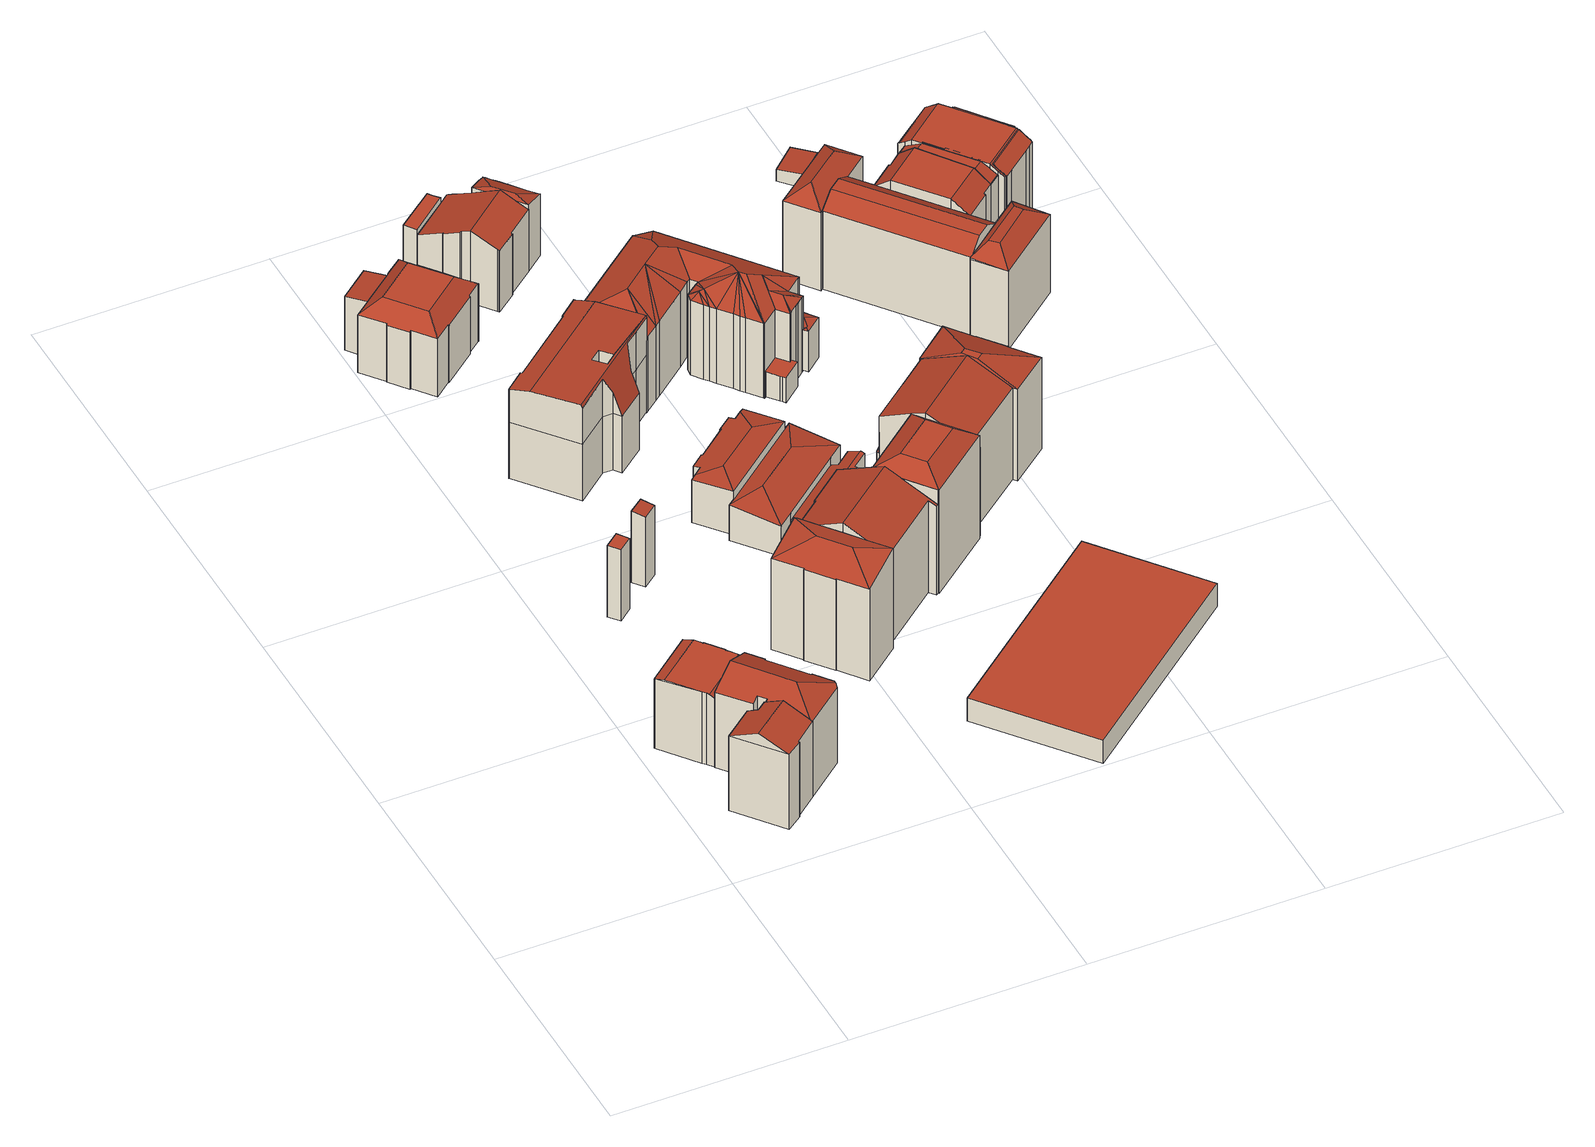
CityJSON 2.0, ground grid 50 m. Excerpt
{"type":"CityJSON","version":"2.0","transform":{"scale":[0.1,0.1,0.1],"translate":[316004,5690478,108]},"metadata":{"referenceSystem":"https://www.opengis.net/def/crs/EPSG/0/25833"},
"CityObjects":{
"building1":{"type":"Building","attributes":{"Dachtyp_tdc":"tdcFreeFormRoof","Gemeindeschluessel":14713000,"Dachneigung":25.56,"QualitaetDacherkennung":63,"Geometrietyp2DReferenz":"3000","function":"31001_9998","roofType":"5000","measuredHeight":21.75},"geometry":[{"type":"MultiSurface","lod":"2","boundaries":[[[0,1,2,3]],[[1,4,5,2]],[[4,6,7,5]],[[6,8,9,7]],[[8,10,11,9]],[[10,12,13,11]],[[12,14,15,13]],[[14,0,3,15]],[[16,6,4,1,0,17]],[[10,8,16,17,14,12]],[[8,6,16]],[[0,14,17]],[[3,2,5,7,9,11,13,15]]],"semantics":{"surfaces":[{"type":"WallSurface"},{"type":"RoofSurface"},{"type":"GroundSurface"}],"values":[0,0,0,0,0,0,0,0,1,1,0,0,2]}}]},
"building2":{"type":"Building","attributes":{"Dachtyp_tdc":"tdcFreeFormRoof","Gemeindeschluessel":14713000,"Dachneigung":0.206,"QualitaetDacherkennung":43,"Geometrietyp2DReferenz":"3000","function":"31001_9998","roofType":"5000","measuredHeight":17.92},"geometry":[{"type":"MultiSurface","lod":"2","boundaries":[[[18,19,20,21]],[[19,22,23,20]],[[22,24,25,23]],[[24,26,27,25]],[[26,28,29,27]],[[28,30,31,29]],[[30,32,33,31]],[[32,34,35,33]],[[34,36,37,35]],[[36,38,39,37]],[[38,18,21,39]],[[40,41,28,26,24]],[[18,38,42,43]],[[43,42,36,34,32,30,41,40,22,19]],[[30,28,41]],[[38,36,42]],[[19,18,43]],[[24,22,40]],[[21,20,23,25,27,29,31,33,35,37,39]]],"semantics":{"surfaces":[{"type":"WallSurface"},{"type":"RoofSurface"},{"type":"GroundSurface"}],"values":[0,0,0,0,0,0,0,0,0,0,0,1,1,1,0,0,0,0,2]}}]},
"building3":{"type":"Building","attributes":{"Dachtyp_tdc":"tdcFreeFormRoof","Gemeindeschluessel":14713000,"Dachneigung":24.55,"QualitaetDacherkennung":56,"Geometrietyp2DReferenz":"3000","function":"31001_9998","roofType":"5000","measuredHeight":21.66},"geometry":[{"type":"MultiSurface","lod":"2","boundaries":[[[44,45,46,7]],[[45,47,48,46]],[[47,49,50,48]],[[49,51,52,50]],[[51,53,54,52]],[[53,55,56,54]],[[55,57,58,56]],[[57,59,60,58]],[[59,61,62,60]],[[61,63,64,62]],[[63,65,66,64]],[[65,8,9,66]],[[8,44,7,9]],[[65,67,68,69,8]],[[67,63,61,59,57,55,53,70,68]],[[45,44,69,68,70,51,49,47]],[[65,63,67]],[[44,8,69]],[[53,51,70]],[[7,46,48,50,52,54,56,58,60,62,64,66,9]]],"semantics":{"surfaces":[{"type":"WallSurface"},{"type":"RoofSurface"},{"type":"GroundSurface"}],"values":[0,0,0,0,0,0,0,0,0,0,0,0,0,1,1,1,0,0,0,2]}}]},
"building4":{"type":"Building","attributes":{"Dachtyp_tdc":"tdcPolyFlatRoof","Gemeindeschluessel":14713000,"Dachneigung":2.88,"QualitaetDacherkennung":32,"Geometrietyp2DReferenz":"3000","function":"31001_9998","roofType":"2100","measuredHeight":17.78},"geometry":[{"type":"MultiSurface","lod":"2","boundaries":[[[71,72,73,74]],[[72,75,76,73]],[[75,77,78,76]],[[77,71,74,78]],[[77,75,72,71]],[[74,73,76,78]]],"semantics":{"surfaces":[{"type":"WallSurface"},{"type":"RoofSurface"},{"type":"GroundSurface"}],"values":[0,0,0,0,1,2]}}]},
"building5":{"type":"Building","attributes":{"Dachtyp_tdc":"tdcPolyFlatRoof","Gemeindeschluessel":14713000,"Dachneigung":8.45,"QualitaetDacherkennung":40,"Geometrietyp2DReferenz":"3000","function":"31001_9998","roofType":"2100","measuredHeight":17.86},"geometry":[{"type":"MultiSurface","lod":"2","boundaries":[[[79,80,81,82]],[[80,83,84,81]],[[83,85,86,84]],[[85,79,82,86]],[[85,83,80,79]],[[82,81,84,86]]],"semantics":{"surfaces":[{"type":"WallSurface"},{"type":"RoofSurface"},{"type":"GroundSurface"}],"values":[0,0,0,0,1,2]}}]},
"building6":{"type":"Building","attributes":{"Gemeindeschluessel":14713000,"Geometrietyp2DReferenz":"3000","function":"31001_9998","roofType":"9999"},"children":["building6-1","building6-2"]},
"building6-1":{"type":"BuildingPart","attributes":{"Dachtyp_tdc":"tdcPolyFlatRoof","Dachneigung":5.64,"QualitaetDacherkennung":44,"Geometrietyp2DReferenz":"3000","roofType":"2100","measuredHeight":13.91},"parents":["building6"],"geometry":[{"type":"MultiSurface","lod":"2","boundaries":[[[87,88,89,90]],[[91,92,93,94]],[[92,87,90,93]],[[92,91,95,88,87]],[[90,89,96,94,93]],[[96,89,88,95]],[[94,96,95,91]]],"semantics":{"surfaces":[{"type":"WallSurface"},{"type":"RoofSurface"},{"type":"GroundSurface"},{"type":"ClosureSurface"}],"values":[0,0,0,1,2,3,3]}}]},
"building6-2":{"type":"BuildingPart","attributes":{"Dachtyp_tdc":"tdcCutTentRoof","Dachneigung":0.058,"QualitaetDacherkennung":76,"Geometrietyp2DReferenz":"3000","roofType":"9999","measuredHeight":17.43},"parents":["building6"],"geometry":[{"type":"MultiSurface","lod":"2","boundaries":[[[97,98,99,100]],[[98,101,102,99]],[[101,103,104,102]],[[103,105,106,104]],[[105,107,108,106]],[[107,109,110,108]],[[109,111,112,110]],[[111,113,91,94,112]],[[114,115,116,89,88]],[[115,117,118,116]],[[117,119,120,118]],[[119,121,122,120]],[[121,123,124,122]],[[123,125,126,124]],[[125,127,128,126]],[[127,129,130,128]],[[129,131,132,130]],[[131,133,134,132]],[[133,135,136,134]],[[135,137,138,136]],[[137,139,140,138]],[[139,141,142,140]],[[141,97,100,142]],[[111,109,107,105,103,101,143,144]],[[119,117,115,114,145,146,113,111,144,147]],[[137,135,133,131,129,127,125,123,121,119,147,148]],[[101,98,97,141,139,137,148,143]],[[148,147,144,143]],[[100,99,102,104,106,108,110,112,94,96,89,116,118,120,122,124,126,128,130,132,134,136,138,140,142]],[[91,113,146]],[[95,91,146,145]],[[95,96,94,91]],[[114,88,95,145]],[[88,89,96,95]]],"semantics":{"surfaces":[{"type":"WallSurface"},{"type":"RoofSurface"},{"type":"GroundSurface"},{"type":"ClosureSurface"}],"values":[0,0,0,0,0,0,0,0,0,0,0,0,0,0,0,0,0,0,0,0,0,0,0,1,1,1,1,1,2,0,0,3,0,3]}}]},
"building7":{"type":"Building","attributes":{"Dachtyp_tdc":"tdcFreeFormRoof","Gemeindeschluessel":14713000,"Dachneigung":3.29,"QualitaetDacherkennung":43,"Geometrietyp2DReferenz":"3000","function":"31001_9998","roofType":"5000","measuredHeight":23.91},"geometry":[{"type":"MultiSurface","lod":"2","boundaries":[[[149,150,151,152]],[[150,153,154,151]],[[153,155,156,154]],[[155,157,158,156]],[[157,159,160,158]],[[159,161,162,160]],[[161,163,164,162]],[[163,165,166,164]],[[165,167,168,166]],[[167,169,170,168]],[[169,171,172,170]],[[171,173,174,172]],[[173,175,176,174]],[[175,177,178,176]],[[177,179,180,178]],[[179,181,182,180]],[[181,183,184,182]],[[183,185,186,184]],[[187,188,189,190]],[[188,191,192,189]],[[191,193,194,192]],[[193,187,190,194]],[[185,149,152,186]],[[195,196,197,198,199,200,201,202,203,204]],[[205,206,207,208,209,210,211,212,213,159,214,215]],[[208,216,217,218,219,216,208,203,202,209]],[[187,216,219,188]],[[183,204,203,208,185]],[[188,219,218,191]],[[191,218,217,193]],[[193,217,216,187]],[[155,215,214,157]],[[153,205,215,155]],[[157,214,159]],[[161,213,212,163]],[[159,213,161]],[[163,212,211,165]],[[165,211,210,167]],[[167,210,209,202,201,169]],[[185,208,207,149]],[[149,207,206,150]],[[150,206,205,153]],[[181,195,204,183]],[[169,201,200,171]],[[171,200,199,173]],[[173,199,198,175]],[[175,198,197,177]],[[177,197,196,179]],[[179,196,195,181]],[[152,151,154,156,158,160,162,164,166,168,170,172,174,176,178,180,182,184,186],[190,189,192,194]],[[185,208,216,187]]],"semantics":{"surfaces":[{"type":"WallSurface"},{"type":"RoofSurface"},{"type":"GroundSurface"},{"type":"ClosureSurface"}],"values":[0,0,0,0,0,0,0,0,0,0,0,0,0,0,0,0,0,0,0,0,0,0,0,1,1,1,0,0,0,0,0,0,0,0,0,0,0,0,0,0,0,0,0,0,0,0,0,0,0,2,3]}}]},
"building8":{"type":"Building","attributes":{"Dachtyp_tdc":"tdcFreeFormRoof","Gemeindeschluessel":14713000,"Dachneigung":10.72,"QualitaetDacherkennung":58,"Geometrietyp2DReferenz":"3000","function":"31001_9998","roofType":"5000","measuredHeight":11.66},"geometry":[{"type":"MultiSurface","lod":"2","boundaries":[[[220,221,222,223]],[[221,224,225,222]],[[224,226,227,225]],[[226,228,229,227]],[[228,230,231,229]],[[230,232,233,231]],[[232,234,235,233]],[[234,236,237,235]],[[236,238,239,237]],[[238,240,241,239]],[[240,242,243,241]],[[242,220,223,243]],[[244,245,246,226]],[[221,220,247,248]],[[221,248,245,244,224]],[[248,247,242,240,238,236,234,232,230,228,246,245]],[[220,242,247]],[[226,224,244]],[[228,226,246]],[[223,222,225,227,229,231,233,235,237,239,241,243]]],"semantics":{"surfaces":[{"type":"WallSurface"},{"type":"RoofSurface"},{"type":"GroundSurface"}],"values":[0,0,0,0,0,0,0,0,0,0,0,0,1,1,1,1,0,0,0,2]}}]},
"building9":{"type":"Building","attributes":{"name":"Thomasschule","Dachtyp_tdc":"tdcHipRoof","Gemeindeschluessel":14713000,"Dachneigung":17.73,"QualitaetDacherkennung":51,"Geometrietyp2DReferenz":"3000","function":"31001_3021","roofType":"3200","measuredHeight":9.71},"geometry":[{"type":"MultiSurface","lod":"2","boundaries":[[[249,250,251,252]],[[250,253,225,251]],[[253,254,222,225]],[[254,255,256,222]],[[255,257,258,256]],[[257,259,260,258]],[[259,261,262,260]],[[261,249,252,262]],[[257,255,263]],[[250,249,264]],[[255,254,253,250,264,263]],[[249,261,259,257,263,264]],[[252,251,225,222,256,258,260,262]]],"semantics":{"surfaces":[{"type":"WallSurface"},{"type":"RoofSurface"},{"type":"GroundSurface"}],"values":[0,0,0,0,0,0,0,0,1,1,1,1,2]}}]},
"building10":{"type":"Building","attributes":{"Gemeindeschluessel":14713000,"Geometrietyp2DReferenz":"3000","function":"31001_9998","roofType":"9999"},"children":["building10-1","building10-2","building10-3"]},
"building10-1":{"type":"BuildingPart","attributes":{"Dachtyp_tdc":"tdcGableRoof","Dachneigung":25.17,"QualitaetDacherkennung":26,"Geometrietyp2DReferenz":"3000","roofType":"3100","measuredHeight":18.09},"parents":["building10"],"geometry":[{"type":"MultiSurface","lod":"2","boundaries":[[[265,266,267,268]],[[266,269,270,267]],[[271,272,273,274,275,276,277,278,279]],[[279,280,281,282,283,284,285,286,287,288,289,269,266,265,271]],[[270,290,291,292,293,294,295,296,297,298,299,300,301,302,303,304,305,306,268,267]],[[269,289,290,270]],[[289,288,291,290]],[[287,286,293,292]],[[286,285,294,293]],[[285,284,295,294]],[[284,283,296,295]],[[283,282,297,296]],[[282,281,298,297]],[[277,276,301,300]],[[276,275,302,301]],[[275,274,303,302]],[[274,273,304,303]],[[273,272,305,304]],[[272,271,306,305]],[[271,265,268,306]],[[287,292,291,288]],[[307,280,279]],[[299,298,281,280,307]],[[278,307,279]],[[299,307,278,277,300]]],"semantics":{"surfaces":[{"type":"WallSurface"},{"type":"RoofSurface"},{"type":"GroundSurface"},{"type":"ClosureSurface"}],"values":[0,0,1,1,2,0,0,0,0,0,0,0,0,0,0,0,0,0,0,0,3,0,3,0,3]}}]},
"building10-2":{"type":"BuildingPart","attributes":{"Dachtyp_tdc":"tdcHipRoof","Dachneigung":24.85,"QualitaetDacherkennung":45,"Geometrietyp2DReferenz":"3000","roofType":"3200","measuredHeight":16.98},"parents":["building10"],"geometry":[{"type":"MultiSurface","lod":"2","boundaries":[[[308,309,310,311]],[[309,312,313,310]],[[312,314,315,313]],[[314,316,317,315]],[[316,318,319,317]],[[318,320,321,319]],[[320,322,277,300,321]],[[323,324,325,298,281]],[[324,326,327,325]],[[326,328,329,327]],[[328,330,331,329]],[[330,332,333,331]],[[332,334,335,333]],[[334,308,311,335]],[[322,320,336]],[[330,328,326,324,323,337]],[[320,318,316,314,312,309,308,334,332,330,337,336]],[[323,280,307,278,322,336,337]],[[311,310,313,315,317,319,321,300,299,298,325,327,329,331,333,335]],[[278,277,322]],[[281,280,323]],[[298,299,307,280,281]],[[299,300,277,278,307]]],"semantics":{"surfaces":[{"type":"WallSurface"},{"type":"RoofSurface"},{"type":"GroundSurface"},{"type":"ClosureSurface"}],"values":[0,0,0,0,0,0,0,0,0,0,0,0,0,0,1,1,1,1,2,0,0,3,3]}}]},
"building10-3":{"type":"BuildingPart","attributes":{"Dachtyp_tdc":"tdcPolyFlatRoof","Dachneigung":0,"QualitaetDacherkennung":10,"Geometrietyp2DReferenz":"3000","roofType":"1000","measuredHeight":14.19},"parents":["building10"],"geometry":[{"type":"MultiSurface","lod":"2","boundaries":[[[338,339,340,341]],[[339,342,287,292,340]],[[343,344,345,291,288]],[[344,338,341,345]],[[344,343,342,339,338]],[[341,340,292,291,345]],[[288,287,342,343]],[[288,291,292,287]]],"semantics":{"surfaces":[{"type":"WallSurface"},{"type":"RoofSurface"},{"type":"GroundSurface"},{"type":"ClosureSurface"}],"values":[0,0,0,0,1,2,0,3]}}]},
"building11":{"type":"Building","attributes":{"Dachtyp_tdc":"tdcFreeFormRoof","Gemeindeschluessel":14713000,"Dachneigung":10.93,"QualitaetDacherkennung":19,"Geometrietyp2DReferenz":"3000","function":"31001_9998","roofType":"5000","measuredHeight":3},"geometry":[{"type":"MultiSurface","lod":"2","boundaries":[[[346,347,348,349]],[[347,350,351,348]],[[350,352,353,351]],[[352,346,349,353]],[[354,352,350]],[[355,354,350,347]],[[355,347,346]],[[354,355,346,352]],[[349,348,351,353]]],"semantics":{"surfaces":[{"type":"WallSurface"},{"type":"RoofSurface"},{"type":"GroundSurface"}],"values":[0,0,0,0,1,1,1,1,2]}}]},
"building12":{"type":"Building","attributes":{"name":"Thomasschule","Dachtyp_tdc":"tdcFreeFormRoof","Gemeindeschluessel":14713000,"Dachneigung":10.15,"QualitaetDacherkennung":28,"Geometrietyp2DReferenz":"3000","function":"31001_3021","roofType":"5000","measuredHeight":7.58},"geometry":[{"type":"MultiSurface","lod":"2","boundaries":[[[356,357,358,359]],[[357,360,361,358]],[[360,362,363,361]],[[362,364,365,363]],[[364,366,367,365]],[[366,368,369,367]],[[368,370,371,369]],[[370,372,373,371]],[[372,374,375,373]],[[374,376,377,375]],[[376,378,379,377]],[[378,380,381,379]],[[380,382,383,381]],[[382,384,385,383]],[[384,386,387,385]],[[386,356,359,387]],[[388,382,380,378,376,374,372,389]],[[386,384,388,389,370,368,366,364,362,360,357,356]],[[384,382,388]],[[372,370,389]],[[359,358,361,363,365,367,369,371,373,375,377,379,381,383,385,387]]],"semantics":{"surfaces":[{"type":"WallSurface"},{"type":"RoofSurface"},{"type":"GroundSurface"}],"values":[0,0,0,0,0,0,0,0,0,0,0,0,0,0,0,0,1,1,0,0,2]}}]},
"building13":{"type":"Building","attributes":{"name":"Thomasschule","Gemeindeschluessel":14713000,"Geometrietyp2DReferenz":"3000","function":"31001_3021","roofType":"9999"},"children":["building13-1","building13-2","building13-3","building13-4","building13-5","building13-6"]},
"building13-1":{"type":"BuildingPart","attributes":{"Dachtyp_tdc":"tdcGableRoof","Dachneigung":61.3,"QualitaetDacherkennung":1,"Geometrietyp2DReferenz":"3000","roofType":"3100","measuredHeight":15.32},"parents":["building13"],"geometry":[{"type":"MultiSurface","lod":"2","boundaries":[[[390,391,392,393]],[[391,394,395,392]],[[396,397,398,399]],[[399,394,391,390,396]],[[395,400,401,402,403,393,392]],[[394,399,400,395]],[[399,398,401,400]],[[398,397,402,401]],[[390,393,403,396]],[[403,402,397,396]]],"semantics":{"surfaces":[{"type":"WallSurface"},{"type":"RoofSurface"},{"type":"GroundSurface"},{"type":"ClosureSurface"}],"values":[0,0,1,1,2,0,0,0,3,3]}}]},
"building13-2":{"type":"BuildingPart","attributes":{"Dachtyp_tdc":"tdcCutTentRoof","Dachneigung":25.14,"QualitaetDacherkennung":62,"Geometrietyp2DReferenz":"3000","roofType":"9999","measuredHeight":26.51},"parents":["building13"],"geometry":[{"type":"MultiSurface","lod":"2","boundaries":[[[404,405,406,407]],[[405,408,409,406]],[[408,410,411,409]],[[410,412,413,411]],[[412,414,415,413]],[[414,416,417,415]],[[416,418,419,417]],[[418,420,421,419]],[[422,404,407,423]],[[405,404,424,425]],[[416,414,412,410,408,405,425,426]],[[418,416,426,427]],[[404,422,428,420,418,427,424]],[[427,426,425,424]],[[407,406,409,411,413,415,417,419,421,429,423]],[[422,423,429,428]],[[428,429,421,420]]],"semantics":{"surfaces":[{"type":"WallSurface"},{"type":"RoofSurface"},{"type":"GroundSurface"},{"type":"ClosureSurface"}],"values":[0,0,0,0,0,0,0,0,0,1,1,1,1,1,2,3,3]}}]},
"building13-3":{"type":"BuildingPart","attributes":{"Dachtyp_tdc":"tdcHipRoof","Dachneigung":25.11,"QualitaetDacherkennung":35,"Geometrietyp2DReferenz":"3000","roofType":"3200","measuredHeight":25.79},"parents":["building13"],"geometry":[{"type":"MultiSurface","lod":"2","boundaries":[[[430,431,432,433]],[[431,434,435,432]],[[434,436,437,435]],[[436,438,439,437]],[[438,440,441,439]],[[440,442,443,441]],[[442,444,445,446,443]],[[447,430,433,448,449]],[[442,440,450]],[[430,447,451]],[[440,438,436,434,431,430,451,450]],[[447,452,453,454,444,442,450,451]],[[433,432,435,437,439,441,443,446,455,448]],[[447,449,452]],[[454,445,444]],[[449,448,455,453,452]],[[453,455,446,445,454]]],"semantics":{"surfaces":[{"type":"WallSurface"},{"type":"RoofSurface"},{"type":"GroundSurface"},{"type":"ClosureSurface"}],"values":[0,0,0,0,0,0,0,0,1,1,1,1,2,0,0,3,3]}}]},
"building13-4":{"type":"BuildingPart","attributes":{"Dachtyp_tdc":"tdcCutTentRoof","Dachneigung":31.21,"QualitaetDacherkennung":33,"Geometrietyp2DReferenz":"3000","roofType":"9999","measuredHeight":28.59},"parents":["building13"],"geometry":[{"type":"MultiSurface","lod":"2","boundaries":[[[456,457,458,459,460]],[[457,461,462,458]],[[461,463,462]],[[464,465,466,467]],[[468,469,470,471]],[[457,468,471,472]],[[461,473,457,472,474,475]],[[469,476,475,474,470]],[[474,472,471,470]],[[461,475,464,477,478]],[[457,473,461]],[[479,469,468,456,480,481]],[[465,476,469,479]],[[464,475,476,465]],[[456,468,457]],[[459,458,462,482,467,466,483,484]],[[478,463,461]],[[467,482,477,464]],[[482,462,463,478,477]],[[483,466,465,479]],[[460,480,456]],[[459,484,481,480,460]],[[484,483,479,481]]],"semantics":{"surfaces":[{"type":"WallSurface"},{"type":"RoofSurface"},{"type":"GroundSurface"},{"type":"ClosureSurface"}],"values":[0,0,0,0,1,1,1,1,1,0,0,0,0,0,0,2,0,3,3,3,0,3,3]}}]},
"building13-5":{"type":"BuildingPart","attributes":{"Dachtyp_tdc":"tdcGableRoof","Dachneigung":25.01,"QualitaetDacherkennung":68,"Geometrietyp2DReferenz":"3000","roofType":"3100","measuredHeight":27.36},"parents":["building13"],"geometry":[{"type":"MultiSurface","lod":"2","boundaries":[[[485,422,423,402,397]],[[420,486,487,421]],[[486,488,489,487]],[[488,490,491,489]],[[490,460,459,491]],[[492,493,390,393,466,465]],[[494,480,460,490,488,486,420,495]],[[495,422,485,493,492,496,494]],[[393,403,402,423,429,421,487,489,491,459,484,483,466]],[[485,397,396,390,493]],[[396,403,393,390]],[[397,402,403,396]],[[428,422,495]],[[429,423,422,428]],[[420,428,495]],[[421,429,428,420]],[[481,480,494]],[[484,459,460,480,481]],[[496,479,481,494]],[[484,481,479,483]],[[465,479,496,492]],[[465,466,483,479]]],"semantics":{"surfaces":[{"type":"WallSurface"},{"type":"RoofSurface"},{"type":"GroundSurface"},{"type":"ClosureSurface"}],"values":[0,0,0,0,0,0,1,1,2,0,3,3,0,3,0,3,0,3,0,3,0,3]}}]},
"building13-6":{"type":"BuildingPart","attributes":{"Dachtyp_tdc":"tdcGableRoof","Dachneigung":25.01,"QualitaetDacherkennung":67,"Geometrietyp2DReferenz":"3000","roofType":"3100","measuredHeight":27.42},"parents":["building13"],"geometry":[{"type":"MultiSurface","lod":"2","boundaries":[[[497,498,499,500]],[[498,501,502,499]],[[501,503,464,467,502]],[[463,504,505,462]],[[504,506,507,505]],[[506,508,509,507]],[[508,449,448,509]],[[445,510,511,446]],[[510,497,500,511]],[[512,452,449,508,506,504,463,478,513]],[[513,503,501,498,497,510,445,454,512]],[[500,499,502,467,482,462,505,507,509,448,455,446,511]],[[477,464,503,513]],[[482,467,464,477]],[[478,477,513]],[[482,477,478,463,462]],[[453,452,512]],[[455,448,449,452,453]],[[454,453,512]],[[445,446,455,453,454]]],"semantics":{"surfaces":[{"type":"WallSurface"},{"type":"RoofSurface"},{"type":"GroundSurface"},{"type":"ClosureSurface"}],"values":[0,0,0,0,0,0,0,0,0,1,1,2,0,3,0,3,0,3,0,3]}}]},
"building14":{"type":"Building","attributes":{"Dachtyp_tdc":"tdcPolyFlatRoof","Gemeindeschluessel":14713000,"Dachneigung":0,"QualitaetDacherkennung":73,"Geometrietyp2DReferenz":"3000","function":"31001_2000","roofType":"1000","measuredHeight":5.82},"geometry":[{"type":"MultiSurface","lod":"2","boundaries":[[[514,515,516,517]],[[515,518,519,516]],[[518,520,521,519]],[[520,514,517,521]],[[520,518,515,514]],[[517,516,519,521]]],"semantics":{"surfaces":[{"type":"WallSurface"},{"type":"RoofSurface"},{"type":"GroundSurface"}],"values":[0,0,0,0,1,2]}}]},
"building15":{"type":"Building","attributes":{"Dachtyp_tdc":"tdcFreeFormRoof","Gemeindeschluessel":14713000,"Dachneigung":26.16,"QualitaetDacherkennung":49,"Geometrietyp2DReferenz":"3000","function":"31001_9998","roofType":"5000","measuredHeight":22.35},"geometry":[{"type":"MultiSurface","lod":"2","boundaries":[[[522,523,524,525]],[[523,526,527,524]],[[526,528,529,527]],[[528,530,531,529]],[[530,532,533,531]],[[532,534,535,533]],[[534,536,537,535]],[[536,538,539,537]],[[538,540,541,539]],[[540,542,543,541]],[[542,544,545,543]],[[544,546,547,545]],[[546,548,549,547]],[[548,550,551,549]],[[550,552,553,551]],[[552,554,555,553]],[[554,556,557,555]],[[556,558,559,557]],[[558,560,561,559]],[[560,562,563,561]],[[562,564,565,563]],[[564,566,567,565]],[[566,568,569,567]],[[568,570,571,569]],[[570,572,573,571]],[[572,574,575,573]],[[574,576,577,575]],[[576,578,579,577]],[[578,580,581,579]],[[580,582,583,581]],[[582,584,585,583]],[[584,586,587,585]],[[586,588,589,587]],[[588,590,591,589]],[[590,522,525,591]],[[592,582,580]],[[592,584,582]],[[592,586,584]],[[593,586,592]],[[593,588,586]],[[588,593,594]],[[595,596,592,580,578]],[[597,595,578,576]],[[576,598,597]],[[576,599,598]],[[574,599,576]],[[599,574,572]],[[600,599,572,570]],[[600,570,568]],[[598,601,602]],[[598,554,601]],[[598,556,554]],[[598,558,556]],[[598,560,558]],[[598,562,560]],[[599,562,598]],[[599,564,562]],[[600,564,599]],[[600,566,564]],[[566,600,568]],[[601,554,552]],[[603,602,601,552,550]],[[604,605,606,603,550,548]],[[540,546,544,542]],[[604,540,538]],[[604,546,540]],[[546,604,548]],[[605,604,538,536]],[[532,536,534]],[[606,536,532]],[[536,606,605]],[[607,596,595,597,598,602,603,606,532,530]],[[608,607,530,528]],[[608,528,526]],[[609,593,592,596,607,608,526,523]],[[609,523,522]],[[594,593,609,522,590]],[[594,590,588]],[[525,524,527,529,531,533,535,537,539,541,543,545,547,549,551,553,555,557,559,561,563,565,567,569,571,573,575,577,579,581,583,585,587,589,591]]],"semantics":{"surfaces":[{"type":"WallSurface"},{"type":"RoofSurface"},{"type":"GroundSurface"}],"values":[0,0,0,0,0,0,0,0,0,0,0,0,0,0,0,0,0,0,0,0,0,0,0,0,0,0,0,0,0,0,0,0,0,0,0,1,1,1,1,1,1,1,1,1,1,1,1,1,1,1,1,1,1,1,1,1,1,1,1,1,1,1,1,1,1,1,1,1,1,1,1,1,1,1,1,1,1,1,2]}}]},
"building16":{"type":"Building","attributes":{"Dachtyp_tdc":"tdcPolyFlatRoof","Gemeindeschluessel":14713000,"Dachneigung":0,"QualitaetDacherkennung":26,"Geometrietyp2DReferenz":"3000","function":"31001_9998","roofType":"1000","measuredHeight":6.16},"geometry":[{"type":"MultiSurface","lod":"2","boundaries":[[[610,611,612,613,614,615,616,617,618]],[[619,620,621,622,623,624,625,626,627]],[[618,617,620,619]],[[617,616,621,620]],[[616,615,622,621]],[[615,614,623,622]],[[614,613,624,623]],[[613,612,625,624]],[[612,611,626,625]],[[611,610,627,626]],[[610,618,619,627]]],"semantics":{"surfaces":[{"type":"RoofSurface"},{"type":"GroundSurface"},{"type":"WallSurface"}],"values":[0,1,2,2,2,2,2,2,2,2,2]}}]},
"building17":{"type":"Building","attributes":{"Dachtyp_tdc":"tdcFreeFormRoof","Gemeindeschluessel":14713000,"Dachneigung":21.27,"QualitaetDacherkennung":20,"Geometrietyp2DReferenz":"3000","function":"31001_9998","roofType":"5000","measuredHeight":10.78},"geometry":[{"type":"MultiSurface","lod":"2","boundaries":[[[628,629,630,631]],[[629,632,633,630]],[[632,634,635,633]],[[634,636,637,635]],[[636,638,639,637]],[[638,628,631,639]],[[640,641,642,638,636]],[[643,640,636,634]],[[643,634,632]],[[641,640,643,632,629]],[[642,641,629,628]],[[642,628,638]],[[631,630,633,635,637,639]]],"semantics":{"surfaces":[{"type":"WallSurface"},{"type":"RoofSurface"},{"type":"GroundSurface"}],"values":[0,0,0,0,0,0,1,1,1,1,1,1,2]}}]},
"building18":{"type":"Building","attributes":{"name":"Thomasalumnat","Gemeindeschluessel":14713000,"Geometrietyp2DReferenz":"3000","function":"31001_9998","roofType":"9999"},"children":["building18-1","building18-2","building18-3","building18-4"]},
"building18-1":{"type":"BuildingPart","attributes":{"Dachtyp_tdc":"tdcHipRoof","Dachneigung":35.9,"QualitaetDacherkennung":53,"Geometrietyp2DReferenz":"3000","roofType":"3200","measuredHeight":22.43},"parents":["building18"],"geometry":[{"type":"MultiSurface","lod":"2","boundaries":[[[644,645,646,647]],[[645,648,649,646]],[[650,651,652,653]],[[651,654,655,652]],[[654,644,647,655]],[[645,644,656]],[[654,651,657]],[[644,654,657,656]],[[650,648,645,656,657,651]],[[647,646,649,653,652,655]],[[653,649,648,650]]],"semantics":{"surfaces":[{"type":"WallSurface"},{"type":"RoofSurface"},{"type":"GroundSurface"},{"type":"ClosureSurface"}],"values":[0,0,0,0,0,1,1,1,1,2,3]}}]},
"building18-2":{"type":"BuildingPart","attributes":{"Dachtyp_tdc":"tdcCutTentRoof","Dachneigung":36.32,"QualitaetDacherkennung":44,"Geometrietyp2DReferenz":"3000","roofType":"9999","measuredHeight":22.21},"parents":["building18"],"geometry":[{"type":"MultiSurface","lod":"2","boundaries":[[[658,659,660,661]],[[659,662,663,660]],[[664,665,666,667]],[[665,668,669,666]],[[668,658,661,669]],[[658,668,670,671]],[[672,658,671,673]],[[674,672,673,675,676,677,678,679,680]],[[668,676,675,670]],[[675,673,671,670]],[[678,677,664]],[[664,677,676,665]],[[665,676,668]],[[659,672,674,662]],[[658,672,659]],[[661,660,663,667,666,669]],[[667,663,662,664]],[[680,662,674]],[[662,678,664]],[[679,678,662,680]]],"semantics":{"surfaces":[{"type":"WallSurface"},{"type":"RoofSurface"},{"type":"GroundSurface"},{"type":"ClosureSurface"}],"values":[0,0,0,0,0,1,1,1,1,1,0,0,0,0,0,2,3,0,3,3]}}]},
"building18-3":{"type":"BuildingPart","attributes":{"Dachtyp_tdc":"tdcCutGableRoof","Dachneigung":0.271,"QualitaetDacherkennung":39,"Geometrietyp2DReferenz":"3000","roofType":"9999","measuredHeight":22.21},"parents":["building18"],"geometry":[{"type":"MultiSurface","lod":"2","boundaries":[[[681,682,683,684]],[[682,685,686,683]],[[685,687,688,686]],[[689,690,691,692]],[[690,693,694,691]],[[693,695,696,694]],[[695,697,698,696]],[[697,699,700,698]],[[699,681,684,700]],[[701,702,687,685,682,681,699]],[[697,695,693,690,689,703,704]],[[699,697,704,701]],[[684,683,686,688,705,706,692,691,694,696,698,700]],[[707,702,701]],[[705,688,687,702,707]],[[704,708,707,701]],[[708,706,705,707]],[[703,708,704]],[[689,692,706,708,703]]],"semantics":{"surfaces":[{"type":"WallSurface"},{"type":"RoofSurface"},{"type":"GroundSurface"},{"type":"ClosureSurface"}],"values":[0,0,0,0,0,0,0,0,0,1,1,1,2,0,3,0,3,0,3]}}]},
"building18-4":{"type":"BuildingPart","attributes":{"Dachtyp_tdc":"tdcCutGableRoof","Dachneigung":35.66,"QualitaetDacherkennung":60,"Geometrietyp2DReferenz":"3000","roofType":"9999","measuredHeight":22.17},"parents":["building18"],"geometry":[{"type":"MultiSurface","lod":"2","boundaries":[[[709,688,687]],[[709,678,664,667,688]],[[710,650,653,663,662]],[[711,712,692,649,648]],[[712,689,692]],[[712,711,713,714,679,678,709,702,707,708,703]],[[662,680,715,716,710]],[[713,716,715,714]],[[710,716,713,711]],[[688,667,663,653,649,692,706,705]],[[662,663,667,664]],[[662,664,678]],[[648,650,710,711]],[[648,649,653,650]],[[709,687,702]],[[703,689,712]],[[687,688,705,707,702]],[[707,705,706,708]],[[708,706,692,689,703]],[[679,714,715,680]],[[678,679,680,662]]],"semantics":{"surfaces":[{"type":"WallSurface"},{"type":"RoofSurface"},{"type":"GroundSurface"},{"type":"ClosureSurface"}],"values":[0,0,0,0,0,1,1,1,0,2,3,3,0,3,0,0,3,3,3,0,3]}}]},
"building19":{"type":"Building","attributes":{"Dachtyp_tdc":"tdcPolyFlatRoof","Gemeindeschluessel":14713000,"Dachneigung":4.85,"QualitaetDacherkennung":69,"Geometrietyp2DReferenz":"3000","function":"31001_9998","roofType":"2100","measuredHeight":3.33},"geometry":[{"type":"MultiSurface","lod":"2","boundaries":[[[717,718,719,720]],[[718,721,722,719]],[[721,723,724,722]],[[723,717,720,724]],[[723,721,718,717]],[[720,719,722,724]]],"semantics":{"surfaces":[{"type":"WallSurface"},{"type":"RoofSurface"},{"type":"GroundSurface"}],"values":[0,0,0,0,1,2]}}]},
"building20":{"type":"Building","attributes":{"name":"Thomasalumnat","Gemeindeschluessel":14713000,"Dachneigung":90,"Dachorientierung":51.95,"MittlereTraufHoehe":129.62,"QualitaetDacherkennung":71,"ObjektHoehe":21.42,"BodenHoehe":108.86,"Geometrietyp2DReferenz":"3000","AbsoluteHoehe":130.28,"Dachflaeche":133.24,"function":"31001_9998","roofType":"9999","measuredHeight":21.42,"storeysAboveGround":7},"geometry":[{"type":"MultiSurface","lod":"2","boundaries":[[[725,726,727,728]],[[726,693,694,727]],[[693,729,730,694]],[[729,731,732,730]],[[731,733,734,732]],[[733,735,736,734]],[[735,737,738,736]],[[737,739,740,738]],[[739,741,742,740]],[[741,743,744,742]],[[743,745,746,744]],[[745,725,728,746]],[[731,729,693,726]],[[725,745,743,741]],[[741,739,737,735,733,731,726,725]],[[728,727,694,730,732,734,736,738,740,742,744,746]]],"semantics":{"surfaces":[{"type":"WallSurface"},{"type":"RoofSurface"},{"type":"GroundSurface"}],"values":[0,0,0,0,0,0,0,0,0,0,0,0,1,1,1,2]}}]},
"building21":{"type":"Building","attributes":{"Gemeindeschluessel":14713000,"Geometrietyp2DReferenz":"3000","function":"31001_3211","roofType":"9999"},"children":["building21-1","building21-2","building21-3"]},
"building21-1":{"type":"BuildingPart","attributes":{"Dachtyp_tdc":"tdcCutGableRoof","Dachneigung":0.146,"QualitaetDacherkennung":54,"Geometrietyp2DReferenz":"3000","roofType":"9999","measuredHeight":21.39},"parents":["building21"],"geometry":[{"type":"MultiSurface","lod":"2","boundaries":[[[747,748,684,749]],[[748,750,696,684]],[[750,751,752,696]],[[748,747,753,754,755]],[[750,748,755,756]],[[751,750,756,757,758]],[[756,755,754,757]],[[749,684,696,752,759,760]],[[749,760,761,747]],[[760,759,762,761]],[[759,752,751,762]],[[753,747,761]],[[757,754,753,761,762,758]],[[758,762,751]]],"semantics":{"surfaces":[{"type":"WallSurface"},{"type":"RoofSurface"},{"type":"GroundSurface"},{"type":"ClosureSurface"}],"values":[0,0,0,1,0,1,1,2,3,3,3,3,3,3]}}]},
"building21-2":{"type":"BuildingPart","attributes":{"Dachtyp_tdc":"tdcPolyFlatRoof","Dachneigung":35.05,"QualitaetDacherkennung":54,"Geometrietyp2DReferenz":"3000","roofType":"2100","measuredHeight":21.07},"parents":["building21"],"geometry":[{"type":"MultiSurface","lod":"2","boundaries":[[[763,764,765,766]],[[767,768,769,770]],[[768,763,766,769]],[[768,767,771,764,763]],[[766,765,772,770,769]],[[771,772,765,764]],[[767,770,772,771]]],"semantics":{"surfaces":[{"type":"WallSurface"},{"type":"RoofSurface"},{"type":"GroundSurface"},{"type":"ClosureSurface"}],"values":[0,0,0,1,2,3,3]}}]},
"building21-3":{"type":"BuildingPart","attributes":{"Dachtyp_tdc":"tdcCutGableRoof","Dachneigung":0.445,"QualitaetDacherkennung":58,"Geometrietyp2DReferenz":"3000","roofType":"9999","measuredHeight":21.52},"parents":["building21"],"geometry":[{"type":"MultiSurface","lod":"2","boundaries":[[[773,765,764]],[[773,774,775,765]],[[774,776,777,775]],[[776,778,779,777]],[[778,780,781,779]],[[780,782,747,749,781]],[[783,752,751]],[[783,784,785,752]],[[784,786,787,785]],[[786,788,787]],[[788,789,790,787]],[[789,791,792,790]],[[791,793,767,770,792]],[[794,782,780,778,776,774]],[[791,789,788,786,784,783,795]],[[774,773,796,793,791,795,794]],[[765,775,777,779,781,749,760,759,752,785,787,790,792,770,772]],[[753,747,782,794]],[[760,749,747,761]],[[761,747,753]],[[795,758,757,754,753,794]],[[762,759,760,761]],[[758,762,761,753,754,757]],[[783,751,758,795]],[[759,762,751,752]],[[751,762,758]],[[771,767,793,796]],[[771,772,770,767]],[[764,771,796,773]],[[764,765,772,771]]],"semantics":{"surfaces":[{"type":"WallSurface"},{"type":"RoofSurface"},{"type":"GroundSurface"},{"type":"ClosureSurface"}],"values":[0,0,0,0,0,0,0,0,0,0,0,0,0,1,1,1,2,0,3,3,0,3,3,0,3,3,0,3,0,3]}}]},
"building22":{"type":"Building","attributes":{"name":"Thomasalumnat","Gemeindeschluessel":14713000,"Dachneigung":90,"Dachorientierung":51.6,"MittlereTraufHoehe":129.46,"QualitaetDacherkennung":71,"ObjektHoehe":21.4,"BodenHoehe":108.89,"Geometrietyp2DReferenz":"3000","AbsoluteHoehe":130.29,"Dachflaeche":264.33,"function":"31001_9998","roofType":"9999","measuredHeight":21.4,"storeysAboveGround":7},"children":["building22-1"],"geometry":[{"type":"MultiSurface","lod":"2","boundaries":[[[797,798,799,800]],[[798,801,802,799]],[[801,803,804,802]],[[803,805,806,804]],[[805,807,808,806]],[[807,809,744,808]],[[809,810,811,744]],[[810,739,740,811]],[[739,737,738,740]],[[737,735,736,738]],[[735,733,734,736]],[[733,812,813,734]],[[812,814,730,813]],[[814,815,816,730]],[[815,817,818,816]],[[817,819,820,818]],[[819,821,822,820]],[[821,823,824,822]],[[823,825,824]],[[826,827,828]],[[826,797,800,827]],[[821,819,817,815,814,812]],[[810,809,807,805,803,801,798,797]],[[797,826,823,821,812,733,735,737,739,810]],[[800,799,802,804,806,808,744,811,740,738,736,734,813,730,816,818,820,822,824,827]],[[825,823,826,828]],[[828,827,824,825]]],"semantics":{"surfaces":[{"type":"WallSurface"},{"type":"RoofSurface"},{"type":"GroundSurface"},{"type":"ClosureSurface"}],"values":[0,0,0,0,0,0,0,0,0,0,0,0,0,0,0,0,0,0,0,0,0,1,1,1,2,0,3]}}]},
"building22-1":{"type":"BuildingPart","attributes":{"Dachneigung":55.44,"Dachorientierung":0,"MittlereTraufHoehe":129.47,"QualitaetDacherkennung":87,"BodenHoehe":108.89,"ObjektTeilHoehe":21.14,"Geometrietyp2DReferenz":"3000","AbsoluteHoehe":130.03,"Dachflaeche":36.11,"roofType":"2100","measuredHeight":21.14,"storeysAboveGround":7},"parents":["building22"],"geometry":[{"type":"MultiSurface","lod":"2","boundaries":[[[825,829,830,824]],[[829,831,832,830]],[[831,828,827,832]],[[828,831,829,825]],[[824,830,832,827]],[[825,824,827,828]]],"semantics":{"surfaces":[{"type":"WallSurface"},{"type":"RoofSurface"},{"type":"GroundSurface"},{"type":"ClosureSurface"}],"values":[0,0,0,1,2,3]}}]}
},
"vertices":[
[85,192,189],[148,242,189],[148,242,3],[85,192,3],[163,224,201],[163,224,3],[182,238,201],[182,238,3],[245,158,191],[245,158,3],[196,119,190],[196,119,3],[197,117,189],[197,117,3],[164,93,190],[164,93,3],[206,207,220],[124,142,220],
[115,315,175],[105,329,182],[105,329,4],[115,315,4],[99,335,182],[99,335,4],[38,412,178],[38,412,4],[36,414,177],[36,414,4],[135,493,177],[135,493,4],[162,460,183],[162,460,4],[163,461,183],[163,461,4],[192,425,183],[192,425,4],[191,424,183],[191,424,4],[216,393,174],[216,393,4],[49,397,183],[149,476,183],[208,403,182],[109,323,182],
[182,238,193],[192,246,199],[192,246,3],[179,262,199],[179,262,3],[166,252,192],[166,252,3],[115,315,191],[115,315,3],[216,393,191],[216,393,3],[243,359,191],[243,359,3],[240,357,192],[240,357,3],[302,279,192],[302,279,3],[304,282,191],[304,282,3],[332,246,191],[332,246,3],[329,225,191],[329,225,3],[331,236,194],[253,245,219],[242,161,193],[167,355,219],
[150,813,186],[168,790,185],[168,790,8],[150,813,8],[139,767,185],[139,767,8],[120,789,186],[120,789,8],
[222,832,184],[203,856,188],[203,856,10],[222,832,10],[234,880,188],[234,880,10],[252,856,184],[252,856,10],
[78,1754,136],[110,1716,141],[110,1716,2],[78,1754,2],[44,1663,141],[13,1703,136],[13,1703,2],[44,1663,2],[110,1715,141],[110,1715,2],
[149,1532,145],[148,1533,146],[148,1533,2],[149,1532,2],[112,1505,146],[112,1505,2],[77,1549,146],[77,1549,2],[75,1547,144],[75,1547,2],[44,1585,144],[44,1585,2],[45,1587,146],[45,1587,2],[7,1634,146],[7,1634,2],[44,1663,145],[110,1716,145],[116,1721,146],[116,1721,2],[135,1735,146],[135,1735,2],[146,1743,146],[146,1743,2],[170,1713,146],[170,1713,2],[172,1715,144],[172,1715,2],[189,1694,144],[189,1694,2],[208,1671,144],[208,1671,2],[228,1646,144],[228,1646,2],[227,1645,145],[227,1645,2],[248,1619,145],[248,1619,2],[251,1615,145],[251,1615,2],[250,1615,147],[250,1615,2],[220,1591,146],[220,1591,2],[221,1589,145],[221,1589,2],[117,1552,177],[56,1628,177],[110,1715,146],[44,1663,146],[141,1695,177],[202,1620,177],
[446,1289,148],[409,1259,148],[409,1259,7],[446,1289,7],[379,1236,148],[379,1236,7],[374,1211,148],[374,1211,7],[380,1203,148],[380,1203,7],[385,1196,148],[385,1196,7],[327,1150,148],[327,1150,7],[315,1165,148],[315,1165,7],[293,1166,148],[293,1166,7],[224,1110,148],[224,1110,7],[129,1228,148],[129,1228,7],[127,1230,148],[127,1230,7],[168,1263,148],[168,1263,7],[170,1260,148],[170,1260,7],[312,1374,148],[312,1374,7],[311,1376,148],[311,1376,7],[351,1409,148],[351,1409,7],[353,1407,148],[353,1407,7],[445,1291,148],[445,1291,7],[342,1216,148],[322,1241,148],[322,1241,7],[342,1216,7],[298,1223,148],[298,1223,7],[319,1197,148],[319,1197,7],[351,1409,229],[311,1376,229],[312,1374,229],[170,1260,229],[168,1263,229],[127,1230,229],[129,1228,230],[155,1196,240],[379,1375,240],[353,1407,229],[379,1236,242],[409,1259,242],[446,1289,241],[445,1291,246],[222,1112,246],[224,1110,239],[293,1166,241],[315,1165,201],[327,1150,149],[380,1203,172],[374,1211,198],[342,1216,246],[319,1197,246],[298,1223,244],[322,1241,244],
[556,1102,118],[611,1033,120],[611,1033,12],[556,1102,12],[436,893,120],[436,893,12],[380,960,118],[380,960,12],[409,983,120],[409,983,12],[400,995,117],[400,995,12],[428,1018,117],[428,1018,12],[430,1016,118],[430,1016,12],[494,1067,118],[494,1067,12],[492,1069,117],[492,1069,12],[522,1092,117],[522,1092,12],[530,1081,120],[530,1081,12],[435,894,120],[446,959,128],[391,968,120],[547,1095,120],[544,1037,128],
[489,797,87],[421,882,101],[421,882,12],[489,797,12],[436,893,101],[611,1033,102],[625,1044,102],[625,1044,12],[692,960,87],[692,960,12],[659,934,87],[659,934,12],[522,824,87],[522,824,12],[595,973,109],[498,895,109],
[272,1734,175],[270,1733,175],[270,1733,4],[272,1734,4],[247,1761,158],[247,1761,4],[285,1718,185],[320,1675,159],[322,1672,158],[323,1671,157],[366,1705,157],[364,1706,158],[423,1753,158],[406,1773,170],[386,1799,185],[366,1824,170],[348,1845,157],[328,1871,141],[323,1877,138],[320,1880,136],[318,1883,134],[316,1886,132],[295,1869,132],[215,1805,133],[249,1763,158],[249,1763,4],[215,1805,4],[295,1869,4],[316,1886,4],[318,1883,4],[320,1880,4],[323,1877,4],[328,1871,4],[348,1845,4],[386,1799,4],[423,1753,4],[364,1706,4],[366,1705,4],[323,1671,4],[322,1672,4],[320,1675,4],[285,1718,4],[386,1799,170],
[398,1865,156],[404,1857,157],[404,1857,4],[398,1865,4],[409,1851,157],[409,1851,4],[428,1829,156],[428,1829,4],[445,1807,156],[445,1807,4],[460,1789,157],[460,1789,4],[463,1785,157],[463,1785,4],[423,1753,170],[348,1845,170],[364,1858,165],[364,1858,4],[373,1865,162],[373,1865,4],[386,1876,157],[386,1876,4],[387,1877,157],[387,1877,4],[390,1873,157],[390,1873,4],[391,1874,156],[391,1874,4],[412,1789,174],[381,1827,174],
[277,1891,146],[284,1882,146],[284,1882,4],[277,1891,4],[295,1869,146],[215,1805,146],[197,1829,146],[197,1829,4],
[295,1869,34],[284,1882,34],[284,1882,6],[295,1869,6],[305,1899,34],[305,1899,6],[316,1886,34],[316,1886,6],[303,1887,36],[291,1877,36],
[719,858,77],[718,857,77],[718,857,11],[719,858,11],[763,800,64],[763,800,11],[628,693,64],[628,693,11],[583,751,77],[583,751,11],[581,749,77],[581,749,11],[554,784,85],[554,784,11],[521,758,85],[521,758,11],[499,785,77],[499,785,11],[532,811,77],[532,811,11],[522,824,71],[522,824,11],[659,934,71],[659,934,11],[669,922,76],[669,922,11],[702,948,77],[702,948,11],[724,920,85],[724,920,11],[691,894,85],[691,894,11],[719,927,87],[515,764,87],
[721,853,140],[718,857,140],[718,857,3],[721,853,3],[719,858,141],[719,858,3],[769,890,156],[801,916,82],[797,920,82],[765,895,156],[765,895,3],[797,920,3],[801,916,3],[769,890,3],
[863,970,231],[943,1034,231],[943,1034,3],[863,970,3],[986,979,231],[986,979,3],[987,980,231],[987,980,3],[1029,927,231],[1029,927,3],[1028,926,231],[1028,926,3],[1071,871,231],[1071,871,3],[990,808,231],[990,808,3],[984,816,231],[984,816,3],[865,967,231],[865,967,3],[922,911,268],[933,920,268],[957,893,267],[944,883,267],[925,891,231],[925,891,3],
[487,412,231],[444,467,231],[444,467,3],[487,412,3],[443,466,230],[443,466,3],[401,519,230],[401,519,3],[402,520,231],[402,520,3],[359,574,231],[359,574,3],[439,638,253],[439,638,3],[443,634,253],[443,634,232],[443,634,3],[568,476,253],[568,476,3],[568,476,227],[449,563,261],[496,504,261],[534,518,253],[503,558,253],[471,598,253],[503,558,3],
[853,690,260],[715,581,260],[715,581,3],[853,690,3],[853,690,223],[714,583,260],[714,583,3],[714,583,224],[628,693,260],[763,800,260],[763,800,3],[628,693,3],[853,690,261],[763,801,262],[767,747,288],[803,701,288],[717,635,289],[714,583,261],[682,679,289],[628,693,261],[763,800,262],[645,671,260],[667,643,260],[763,801,260],[803,751,260],[782,777,260],[645,671,3],[763,801,3],[782,777,3],
[801,916,231],[847,709,231],[847,709,3],[857,696,224],[857,696,3],[852,691,224],[852,691,3],[763,800,263],[721,853,231],[782,777,276],[925,891,276],[763,801,263],
[505,688,230],[581,749,230],[581,749,3],[505,688,3],[583,751,230],[583,751,3],[628,693,264],[709,579,224],[709,579,3],[698,592,232],[698,592,3],[562,484,232],[562,484,3],[507,685,232],[507,685,3],[503,558,277],[645,671,277],
[1168,313,66],[777,0,66],[777,0,8],[1168,313,8],[600,222,66],[600,222,8],[991,534,66],[991,534,8],
[353,1407,189],[351,1409,189],[351,1409,3],[353,1407,3],[552,1568,189],[552,1568,3],[553,1567,189],[553,1567,3],[592,1563,189],[592,1563,3],[782,1324,189],[782,1324,3],[779,1321,189],[779,1321,3],[746,1295,189],[746,1295,3],[765,1271,189],[765,1271,3],[761,1268,189],[761,1268,3],[747,1256,189],[747,1256,3],[741,1252,189],[741,1252,3],[724,1239,189],[724,1239,3],[720,1235,189],[720,1235,3],[700,1259,189],[700,1259,3],[664,1230,189],[664,1230,3],[663,1232,189],[663,1232,3],[640,1261,189],[640,1261,3],[632,1270,189],[632,1270,3],[624,1281,189],[624,1281,3],[602,1309,189],[602,1309,3],[593,1320,189],[593,1320,3],[585,1330,189],[585,1330,3],[568,1352,189],[568,1352,3],[570,1369,189],[570,1369,3],[572,1371,189],[572,1371,3],[597,1389,189],[597,1389,3],[604,1394,189],[604,1394,3],[593,1408,189],[593,1408,3],[586,1403,189],[586,1403,3],[562,1383,189],[562,1383,3],[490,1325,189],[490,1325,3],[478,1315,189],[478,1315,3],[450,1293,189],[450,1293,3],[446,1289,189],[446,1289,3],[519,1446,226],[458,1397,226],[447,1296,191],[600,1476,213],[562,1480,226],[672,1386,212],[667,1348,226],[599,1357,202],[589,1358,199],[665,1237,191],[677,1336,226],[708,1332,215],[724,1276,203],[705,1299,203],[709,1332,215],[566,1515,214],[551,1564,191],[355,1409,190],
[733,1228,70],[724,1239,70],[720,1235,70],[700,1259,70],[664,1230,70],[666,1228,70],[685,1205,70],[688,1202,70],[693,1196,70],[693,1196,8],[688,1202,8],[685,1205,8],[666,1228,8],[664,1230,8],[700,1259,8],[720,1235,8],[724,1239,8],[733,1228,8],
[761,1268,108],[765,1271,108],[765,1271,8],[761,1268,8],[746,1295,108],[746,1295,8],[779,1321,108],[779,1321,8],[805,1287,108],[805,1287,8],[770,1258,108],[770,1258,8],[776,1290,116],[774,1270,110],[770,1267,110],[775,1291,116],
[985,1632,203],[1035,1569,203],[1035,1569,9],[985,1632,9],[981,1526,203],[981,1526,9],[897,1460,203],[893,1456,203],[893,1456,9],[897,1460,9],[843,1520,203],[843,1520,9],[978,1576,233],[900,1514,233],
[1137,1150,204],[1087,1213,204],[1087,1213,9],[1137,1150,9],[1091,1216,204],[1091,1216,9],[1175,1283,204],[1229,1326,204],[1229,1326,9],[1175,1283,9],[1279,1263,204],[1279,1263,9],[1227,1269,231],[1145,1203,231],[1087,1213,207],[1129,1219,230],[1091,1216,207],[1216,1288,230],[1229,1326,207],[1175,1283,208],[1175,1283,207],[1174,1282,207],[1095,1219,207],
[1216,1389,205],[1193,1371,205],[1193,1371,9],[1216,1389,9],[1195,1368,203],[1195,1368,9],[1141,1325,203],[1141,1325,9],[1015,1484,201],[1069,1527,201],[1069,1527,9],[1015,1484,9],[1071,1524,203],[1071,1524,9],[1100,1548,203],[1100,1548,9],[1120,1521,230],[1120,1521,9],[1195,1418,231],[1195,1418,9],[1117,1356,231],[1138,1329,207],[1019,1478,207],[1038,1455,230],[1117,1356,9],[1038,1455,9],[1117,1356,207],[1038,1455,207],
[1141,1325,207],[897,1460,204],[981,1526,207],[1015,1484,207],[953,1504,230],[1147,1261,230],[1120,1239,230],[926,1483,230],
[1006,1824,38],[1044,1782,43],[1044,1782,9],[1006,1824,9],[993,1736,43],[993,1736,9],[955,1778,38],[955,1778,9],
[1170,1400,223],[1094,1496,223],[1094,1496,9],[1170,1400,9],[1122,1564,203],[1122,1564,9],[1144,1536,223],[1144,1536,9],[1173,1500,223],[1173,1500,9],[1176,1502,223],[1176,1502,9],[1194,1479,223],[1194,1479,9],[1192,1477,223],[1192,1477,9],[1221,1440,223],[1221,1440,9],[1243,1412,203],[1243,1412,9],[1192,1372,203],[1192,1372,9],
[1241,1409,202],[1216,1389,202],[1241,1409,9],[1100,1548,202],[1119,1562,202],[1119,1562,9],[1231,1422,211],[1218,1438,223],[1194,1419,223],[1122,1518,223],[1142,1533,223],[1128,1550,211],[1128,1550,9],[1231,1422,9],[1231,1422,202],[1128,1550,202],
[1329,1523,203],[1310,1508,220],[1310,1508,9],[1329,1523,9],[1232,1608,219],[1250,1623,203],[1250,1623,9],[1232,1608,9],[1231,1608,219],[1231,1608,9],
[1310,1508,224],[1321,1494,224],[1321,1494,9],[1340,1471,203],[1340,1471,9],[1259,1406,203],[1259,1406,9],[1249,1398,203],[1249,1398,9],[1241,1409,212],[1119,1562,212],[1110,1573,203],[1110,1573,9],[1118,1579,202],[1118,1579,9],[1118,1579,203],[1202,1645,203],[1202,1645,9],[1219,1623,223],[1219,1623,9],[1232,1608,223],[1231,1422,224],[1128,1550,223],[1231,1608,223],
[1324,1489,223],[1341,1467,203],[1341,1467,9],[1324,1489,9],[1331,1459,203],[1331,1459,9],[1319,1449,203],[1319,1449,9],[1270,1410,203],[1270,1410,9],[1255,1398,203],[1255,1398,9],[1243,1412,215],[1237,1420,223],[1237,1420,9],[1132,1551,223],[1132,1551,9],[1122,1564,211],[1115,1573,203],[1115,1573,9],[1129,1585,203],[1129,1585,9],[1204,1644,203],[1204,1644,9],[1221,1621,223],[1221,1621,9],[1234,1605,223],[1234,1605,9],[1234,1605,220],[1311,1505,223],[1311,1505,9],[1311,1505,220],
[1252,1620,204],[1252,1620,9],[1330,1520,204],[1330,1520,9]
]}
